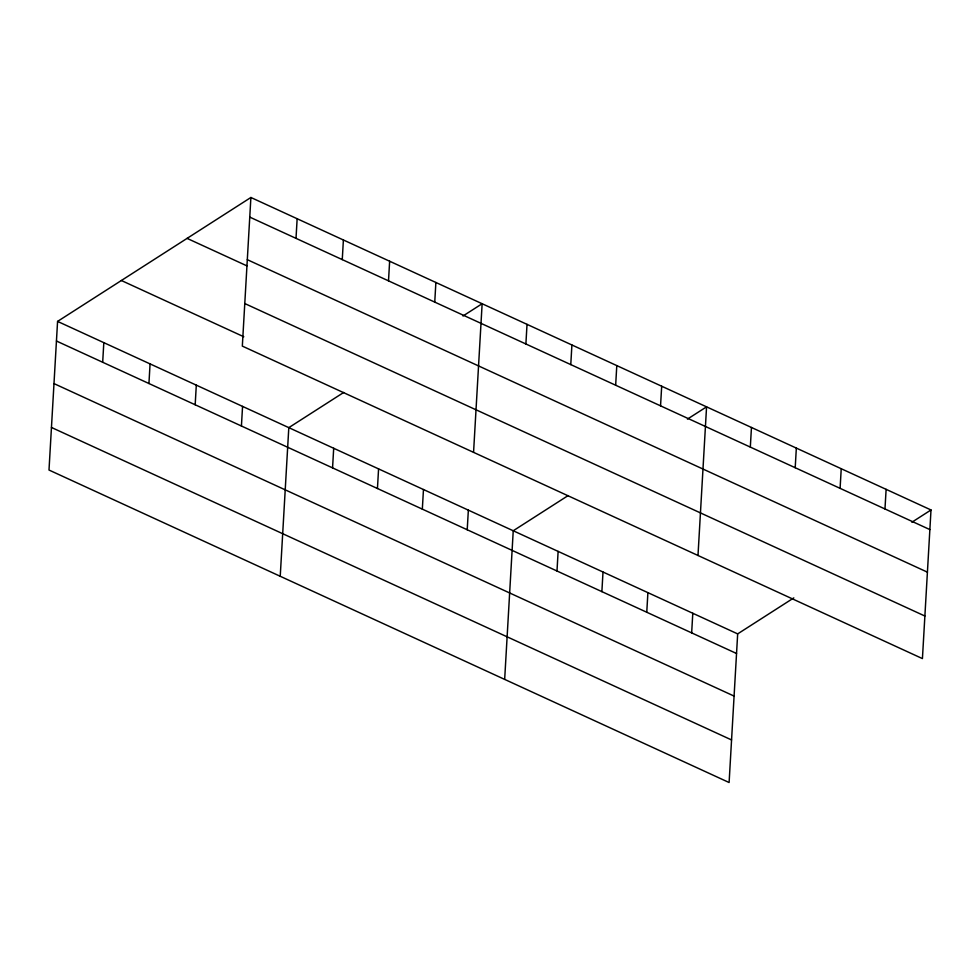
<?xml version="1.0" encoding="UTF-8"?>
<svg xmlns="http://www.w3.org/2000/svg" width="980" height="980" viewBox="0 0 980 980"><rect width="100%" height="100%" fill="white"/><g stroke="black" fill="none" stroke-linecap="round" stroke-linejoin="round"><path stroke-width="1.47" d="M250.892 197.482L242.329 346.112L922.425 658.597L931 509.968L250.892 197.482L57.575 321.403L49 470.033L729.108 782.518L737.67 633.889L793.812 597.898M102.68 362.269L103.819 342.645M148.936 383.523L150.062 363.899M195.179 404.765L196.306 385.152M241.423 426.018L242.562 406.394M296.009 238.361L297.148 218.736M280.231 576.277L288.806 427.648L343.674 392.478M342.265 259.602L343.392 239.99M332.563 467.889L333.69 448.264M388.509 280.856L389.636 261.231M377.447 488.518L378.574 468.893M422.331 509.135L423.47 489.522M434.752 302.097L435.88 282.485M467.215 529.764L468.354 510.139M473.56 452.356L482.136 303.727L462.989 316.001M504.663 679.397L513.238 530.768L568.106 495.598M525.893 343.98L527.02 324.356M556.995 571.009L558.122 551.385M570.777 364.597L571.904 344.985M601.879 591.638L603.006 572.014M615.661 385.226L616.788 365.601M646.763 612.255L647.903 592.643M660.545 405.843L661.684 386.23M691.66 632.884L692.787 613.26M697.993 555.476L706.568 406.847L687.421 419.122M750.325 447.101L751.452 427.476M795.209 467.717L796.336 448.105M840.093 488.346L841.232 468.722M884.977 508.963L886.116 489.351M911.866 522.242L931 509.968M249.765 217.107L929.873 529.592M247.315 259.675L927.411 572.161M187.094 238.385L246.948 265.874M244.78 303.543L924.887 616.028M121.373 280.513L243.787 336.752M57.575 321.403L737.67 633.889M56.436 341.016L736.543 653.501M53.986 383.596L734.081 696.082M51.45 427.452L731.558 739.937"/></g></svg>
